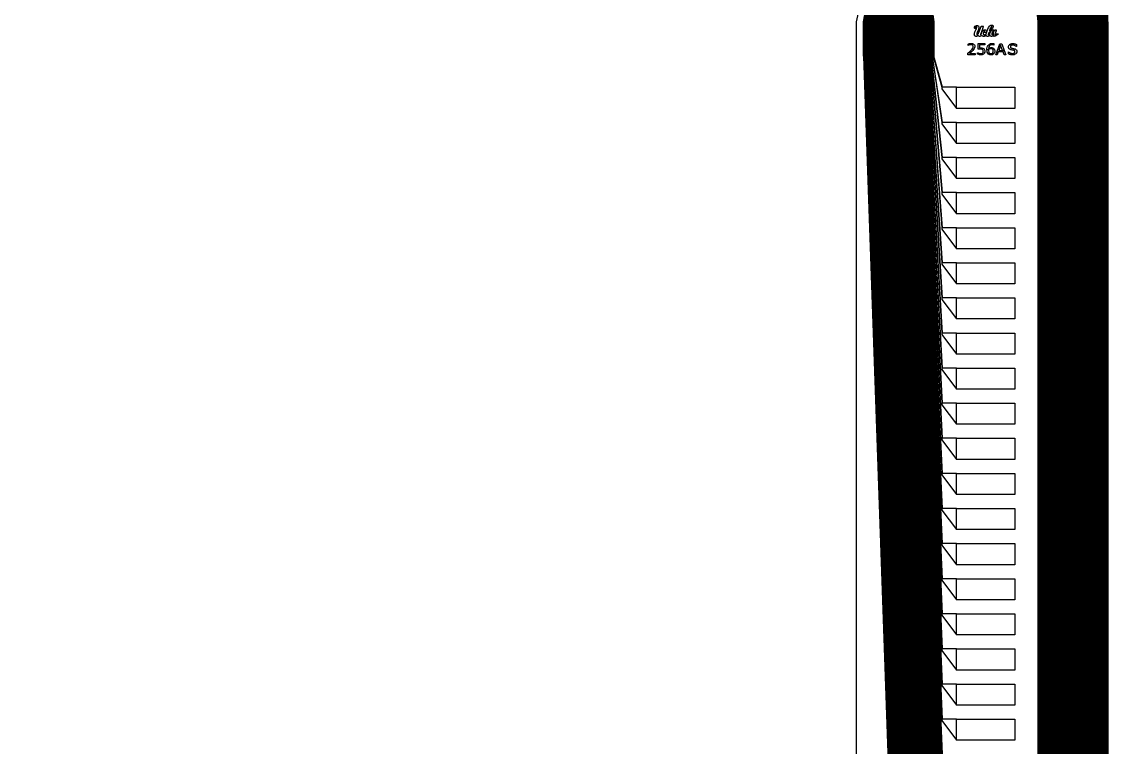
# Model space of a CAD drawing. Header units: inches. Extents: x 106592 to 209533, y 57057 to 74911.
# Drawn here: x 180135 to 183285, y 65922 to 68021 of the extents above; entities that cross this region are included whole.
import ezdxf

# ---------------------------------------------------------------- set-up
doc = ezdxf.new("R2010")
doc.units = ezdxf.units.IN
doc.header["$MEASUREMENT"] = 0
for name, color, linetype in [('metal', 221, 'Continuous'), ('nitride window', 40, 'Continuous'), ('profile', 140, 'Continuous')]:
    doc.layers.add(name, color=color, linetype=linetype)

msp = doc.modelspace()

# ---------------------------------------------------------------- linework, layer by layer
at = {"layer": 'metal'}
for points in [[(182646.6, 68411.4), (182647.2, 68411.4), (182574.8, 68021.4), (182573.2, 68021.4)], [(182647.8, 68411.4), (182648.4, 68411.4), (182578, 68021.4), (182576.4, 68021.4)], [(182649, 68411.4), (182649.6, 68411.4), (182581.2, 68021.4), (182579.6, 68021.4)], [(182584.4, 68021.4), (182582.8, 68021.4), (182650.2, 68411.4), (182650.8, 68411.4)], [(182651.4, 68411.4), (182652, 68411.4), (182587.6, 68021.4), (182586, 68021.4)], [(182590.8, 68021.4), (182589.2, 68021.4), (182652.6, 68411.4), (182653.2, 68411.4)], [(182653.8, 68411.4), (182654.4, 68411.4), (182594, 68021.4), (182592.4, 68021.4)], [(182655, 68411.4), (182655.6, 68411.4), (182597.2, 68021.4), (182595.6, 68021.4)], [(182598.8, 68021.4), (182600.4, 68021.4), (182656.8, 68411.4), (182656.2, 68411.4)], [(182657.4, 68411.4), (182658, 68411.4), (182603.6, 68021.4), (182602, 68021.4)], [(182605.2, 68021.4), (182606.8, 68021.4), (182659.2, 68411.4), (182658.6, 68411.4)], [(182659.8, 68411.4), (182660.4, 68411.4), (182610, 68021.4), (182608.4, 68021.4)], [(182611.6, 68021.4), (182613.2, 68021.4), (182661.6, 68411.4), (182661, 68411.4)], [(182662.2, 68411.4), (182662.8, 68411.4), (182616.4, 68021.4), (182614.8, 68021.4)], [(182663.4, 68411.4), (182664, 68411.4), (182619.6, 68021.4), (182618, 68021.4)], [(182664.6, 68411.4), (182665.2, 68411.4), (182622.8, 68021.4), (182621.2, 68021.4)], [(182665.8, 68411.4), (182666.4, 68411.4), (182626, 68021.4), (182624.4, 68021.4)], [(182667, 68411.4), (182667.6, 68411.4), (182629.2, 68021.4), (182627.6, 68021.4)], [(182632.4, 68021.4), (182630.8, 68021.4), (182668.2, 68411.4), (182668.8, 68411.4)], [(182669.4, 68411.4), (182670, 68411.4), (182635.6, 68021.4), (182634, 68021.4)], [(182638.8, 68021.4), (182637.2, 68021.4), (182670.6, 68411.4), (182671.2, 68411.4)], [(182671.8, 68411.4), (182672.4, 68411.4), (182642, 68021.4), (182640.4, 68021.4)], [(182673, 68411.4), (182673.6, 68411.4), (182645.2, 68021.4), (182643.6, 68021.4)], [(182646.8, 68021.4), (182648.4, 68021.4), (182674.8, 68411.4), (182674.2, 68411.4)], [(182675.4, 68411.4), (182676, 68411.4), (182651.6, 68021.4), (182650, 68021.4)], [(182653.2, 68021.4), (182654.8, 68021.4), (182677.2, 68411.4), (182676.6, 68411.4)], [(182677.8, 68411.4), (182678.4, 68411.4), (182658, 68021.4), (182656.4, 68021.4)], [(182659.6, 68021.4), (182661.2, 68021.4), (182679.6, 68411.4), (182679, 68411.4)], [(182680.2, 68411.4), (182680.8, 68411.4), (182664.4, 68021.4), (182662.8, 68021.4)], [(182681.4, 68411.4), (182682, 68411.4), (182667.6, 68021.4), (182666, 68021.4)], [(182682.6, 68411.4), (182683.2, 68411.4), (182670.8, 68021.4), (182669.2, 68021.4)], [(182683.8, 68411.4), (182684.4, 68411.4), (182674, 68021.4), (182672.4, 68021.4)], [(182685, 68411.4), (182685.6, 68411.4), (182677.2, 68021.4), (182675.6, 68021.4)], [(182680.4, 68021.4), (182678.8, 68021.4), (182686.2, 68411.4), (182686.8, 68411.4)], [(182687.4, 68411.4), (182688, 68411.4), (182683.6, 68021.4), (182682, 68021.4)], [(182686.8, 68021.4), (182685.2, 68021.4), (182688.6, 68411.4), (182689.2, 68411.4)], [(182689.8, 68411.4), (182690.4, 68411.4), (182690, 68021.4), (182688.4, 68021.4)], [(182691, 68411.4), (182691.6, 68411.4), (182693.2, 68021.4), (182691.6, 68021.4)], [(182694.8, 68021.4), (182696.4, 68021.4), (182692.8, 68411.4), (182692.2, 68411.4)], [(182693.4, 68411.4), (182694, 68411.4), (182699.6, 68021.4), (182698, 68021.4)], [(182701.2, 68021.4), (182702.8, 68021.4), (182695.2, 68411.4), (182694.6, 68411.4)], [(182695.8, 68411.4), (182696.4, 68411.4), (182706, 68021.4), (182704.4, 68021.4)], [(182707.6, 68021.4), (182709.2, 68021.4), (182697.6, 68411.4), (182697, 68411.4)], [(182698.2, 68411.4), (182698.8, 68411.4), (182712.4, 68021.4), (182710.8, 68021.4)], [(182699.4, 68411.4), (182700, 68411.4), (182715.6, 68021.4), (182714, 68021.4)], [(182700.6, 68411.4), (182701.2, 68411.4), (182718.8, 68021.4), (182717.2, 68021.4)], [(182701.8, 68411.4), (182702.4, 68411.4), (182722, 68021.4), (182720.4, 68021.4)], [(182703, 68411.4), (182703.6, 68411.4), (182725.2, 68021.4), (182723.6, 68021.4)], [(182728.4, 68021.4), (182726.8, 68021.4), (182704.2, 68411.4), (182704.8, 68411.4)], [(182705.4, 68411.4), (182706, 68411.4), (182731.6, 68021.4), (182730, 68021.4)], [(182734.8, 68021.4), (182733.2, 68021.4), (182706.6, 68411.4), (182707.2, 68411.4)], [(182707.8, 68411.4), (182708.4, 68411.4), (182738, 68021.4), (182736.4, 68021.4)], [(182709, 68411.4), (182709.6, 68411.4), (182741.2, 68021.4), (182739.6, 68021.4)], [(182742.8, 68021.4), (182744.4, 68021.4), (182710.8, 68411.4), (182710.2, 68411.4)], [(182711.4, 68411.4), (182712, 68411.4), (182747.6, 68021.4), (182746, 68021.4)], [(182749.2, 68021.4), (182750.8, 68021.4), (182713.2, 68411.4), (182712.6, 68411.4)], [(182713.8, 68411.4), (182714.4, 68411.4), (182754, 68021.4), (182752.4, 68021.4)], [(182755.6, 68021.4), (182757.2, 68021.4), (182715.6, 68411.4), (182715, 68411.4)], [(182716.2, 68411.4), (182716.8, 68411.4), (182760.4, 68021.4), (182758.8, 68021.4)], [(182717.4, 68411.4), (182718, 68411.4), (182763.6, 68021.4), (182762, 68021.4)], [(182766.8, 68021.4), (182765.2, 68021.4), (182718.6, 68411.4), (182719.2, 68411.4)], [(182719.8, 68411.4), (182720.4, 68411.4), (182770, 68021.4), (182768.4, 68021.4)], [(182773.2, 68021.4), (182771.6, 68021.4), (182721, 68411.4), (182721.6, 68411.4)], [(182722.2, 68411.4), (182722.8, 68411.4), (182776.4, 68021.4), (182774.8, 68021.4)], [(183077.5, 68021.4), (183079.1, 68021.4), (183079.1, 68023), (183047.2, 68335.8), (183047.2, 68411.4), (183046.6, 68411.4), (183046.6, 68335.2), (183077.5, 68021.4)], [(183082.3, 68021.4), (183080.7, 68021.4), (183080.7, 68024.6), (183047.8, 68336.4), (183047.8, 68411.4), (183048.4, 68411.4), (183048.4, 68337), (183082.3, 68026.2), (183082.3, 68021.4)], [(183049, 68411.4), (183049.6, 68411.4), (183049.6, 68338.2), (183085.5, 68029.4), (183085.5, 68021.4), (183083.9, 68021.4), (183083.9, 68027.8), (183049, 68337.6), (183049, 68411.4)], [(183088.7, 68021.4), (183087.1, 68021.4), (183087.1, 68031), (183050.2, 68338.8), (183050.2, 68411.4), (183050.8, 68411.4), (183050.8, 68339.4), (183088.7, 68032.6), (183088.7, 68021.4)], [(183090.3, 68021.4), (183091.9, 68021.4), (183091.9, 68035.8), (183052, 68340.6), (183052, 68411.4), (183051.4, 68411.4), (183051.4, 68340), (183090.3, 68034.2)], [(183093.5, 68021.4), (183095.1, 68021.4), (183095.1, 68039), (183053.2, 68341.8), (183053.2, 68411.4), (183052.6, 68411.4), (183052.6, 68341.2), (183093.5, 68037.4)], [(183096.7, 68021.4), (183098.3, 68021.4), (183098.3, 68042.2), (183054.4, 68343), (183054.4, 68411.4), (183053.8, 68411.4), (183053.8, 68342.4), (183096.7, 68040.6)], [(183055, 68411.4), (183055.6, 68411.4), (183055.6, 68344.2), (183101.5, 68045.4), (183101.5, 68021.4), (183099.9, 68021.4), (183099.9, 68043.8), (183055, 68343.6), (183055, 68411.4)], [(183056.2, 68411.4), (183056.8, 68411.4), (183056.8, 68345.4), (183104.7, 68048.6), (183104.7, 68021.4), (183103.1, 68021.4), (183103.1, 68047), (183056.2, 68344.8), (183056.2, 68411.4)], [(183057.4, 68411.4), (183058, 68411.4), (183058, 68346.6), (183107.9, 68051.8), (183107.9, 68021.4), (183106.3, 68021.4), (183106.3, 68050.2), (183057.4, 68346), (183057.4, 68411.4)], [(183058.6, 68411.4), (183059.2, 68411.4), (183059.2, 68347.8), (183111.1, 68055), (183111.1, 68021.4), (183109.5, 68021.4), (183109.5, 68053.4), (183058.6, 68347.2), (183058.6, 68411.4)], [(183059.8, 68411.4), (183060.4, 68411.4), (183060.4, 68349), (183114.3, 68058.2), (183114.3, 68021.4), (183112.7, 68021.4), (183112.7, 68056.6), (183059.8, 68348.4), (183059.8, 68411.4)], [(183117.5, 68021.4), (183115.9, 68021.4), (183115.9, 68059.8), (183061, 68349.6), (183061, 68411.4), (183061.6, 68411.4), (183061.6, 68350.2), (183117.5, 68061.4), (183117.5, 68021.4)], [(183119.1, 68021.4), (183120.7, 68021.4), (183120.7, 68064.6), (183062.8, 68351.4), (183062.8, 68411.4), (183062.2, 68411.4), (183062.2, 68350.8), (183119.1, 68063)], [(183122.3, 68021.4), (183123.9, 68021.4), (183123.9, 68067.8), (183064, 68352.6), (183064, 68411.4), (183063.4, 68411.4), (183063.4, 68352), (183122.3, 68066.2)], [(183064.6, 68411.4), (183065.2, 68411.4), (183065.2, 68353.8), (183127.1, 68071), (183127.1, 68021.4), (183125.5, 68021.4), (183125.5, 68069.4), (183064.6, 68353.2), (183064.6, 68411.4)], [(183065.8, 68411.4), (183066.4, 68411.4), (183066.4, 68355), (183130.3, 68074.2), (183130.3, 68021.4), (183128.7, 68021.4), (183128.7, 68072.6), (183065.8, 68354.4), (183065.8, 68411.4)], [(183067, 68411.4), (183067.6, 68411.4), (183067.6, 68356.2), (183133.5, 68077.4), (183133.5, 68021.4), (183131.9, 68021.4), (183131.9, 68075.8), (183067, 68355.6), (183067, 68411.4)], [(183068.2, 68411.4), (183068.8, 68411.4), (183068.8, 68357.4), (183136.7, 68080.6), (183136.7, 68021.4), (183135.1, 68021.4), (183135.1, 68079), (183068.2, 68356.8), (183068.2, 68411.4)], [(183069.4, 68411.4), (183070, 68411.4), (183070, 68358.6), (183139.9, 68083.8), (183139.9, 68021.4), (183138.3, 68021.4), (183138.3, 68082.2), (183069.4, 68358), (183069.4, 68411.4)], [(183143.1, 68021.4), (183141.5, 68021.4), (183141.5, 68085.4), (183070.6, 68359.2), (183070.6, 68411.4), (183071.2, 68411.4), (183071.2, 68359.8), (183143.1, 68087), (183143.1, 68021.4)], [(183144.7, 68021.4), (183146.3, 68021.4), (183146.3, 68090.2), (183072.4, 68361), (183072.4, 68411.4), (183071.8, 68411.4), (183071.8, 68360.4), (183144.7, 68088.6)], [(183147.9, 68021.4), (183149.5, 68021.4), (183149.5, 68093.4), (183073.6, 68362.2), (183073.6, 68411.4), (183073, 68411.4), (183073, 68361.6), (183147.9, 68091.8)], [(183151.1, 68021.4), (183152.7, 68021.4), (183152.7, 68096.6), (183074.8, 68363.4), (183074.8, 68411.4), (183074.2, 68411.4), (183074.2, 68362.8), (183151.1, 68095)], [(183075.4, 68411.4), (183076, 68411.4), (183076, 68364.6), (183155.9, 68099.8), (183155.9, 68021.4), (183154.3, 68021.4), (183154.3, 68098.2), (183075.4, 68364), (183075.4, 68411.4)], [(183076.6, 68411.4), (183077.2, 68411.4), (183077.2, 68365.8), (183159.1, 68103), (183159.1, 68021.4), (183157.5, 68021.4), (183157.5, 68101.4), (183076.6, 68365.2), (183076.6, 68411.4)], [(183077.8, 68411.4), (183078.4, 68411.4), (183078.4, 68367), (183162.3, 68106.2), (183162.3, 68021.4), (183160.7, 68021.4), (183160.7, 68104.6), (183077.8, 68366.4), (183077.8, 68411.4)], [(183079, 68411.4), (183079.6, 68411.4), (183079.6, 68368.2), (183165.5, 68109.4), (183165.5, 68021.4), (183163.9, 68021.4), (183163.9, 68107.8), (183079, 68367.6), (183079, 68411.4)], [(183080.2, 68411.4), (183080.8, 68411.4), (183080.8, 68369.4), (183168.7, 68112.6), (183168.7, 68021.4), (183167.1, 68021.4), (183167.1, 68111), (183080.2, 68368.8), (183080.2, 68411.4)], [(183170.3, 68021.4), (183171.9, 68021.4), (183171.9, 68115.8), (183082, 68370.6), (183082, 68411.4), (183081.4, 68411.4), (183081.4, 68370), (183170.3, 68114.2)], [(183173.5, 68021.4), (183175.1, 68021.4), (183175.1, 68119), (183083.2, 68371.8), (183083.2, 68411.4), (183082.6, 68411.4), (183082.6, 68371.2), (183173.5, 68117.4)], [(183083.8, 68411.4), (183084.4, 68411.4), (183084.4, 68373), (183178.3, 68122.2), (183178.3, 68021.4), (183176.7, 68021.4), (183176.7, 68120.6), (183083.8, 68372.4), (183083.8, 68411.4)], [(183085, 68411.4), (183085.6, 68411.4), (183085.6, 68374.2), (183181.5, 68125.4), (183181.5, 68021.4), (183179.9, 68021.4), (183179.9, 68123.8), (183085, 68373.6), (183085, 68411.4)], [(183086.2, 68411.4), (183086.8, 68411.4), (183086.8, 68375.4), (183184.7, 68128.6), (183184.7, 68021.4), (183183.1, 68021.4), (183183.1, 68127), (183086.2, 68374.8), (183086.2, 68411.4)], [(183087.4, 68411.4), (183088, 68411.4), (183088, 68376.6), (183187.9, 68131.8), (183187.9, 68021.4), (183186.3, 68021.4), (183186.3, 68130.2), (183087.4, 68376), (183087.4, 68411.4)], [(183088.6, 68411.4), (183089.2, 68411.4), (183089.2, 68377.8), (183191.1, 68135), (183191.1, 68021.4), (183189.5, 68021.4), (183189.5, 68133.4), (183088.6, 68377.2), (183088.6, 68411.4)], [(183192.7, 68021.4), (183194.3, 68021.4), (183194.3, 68071.4), (183194.3, 68138.2), (183090.4, 68379), (183090.4, 68411.4), (183089.8, 68411.4), (183089.8, 68378.4), (183192.7, 68136.6), (183192.7, 68021.4)], [(183195.9, 68021.4), (183197.5, 68021.4), (183197.5, 68141.4), (183091.6, 68380.2), (183091.6, 68411.4), (183091, 68411.4), (183091, 68379.6), (183195.9, 68139.8)], [(183199.1, 68021.4), (183200.7, 68021.4), (183200.7, 68144.6), (183092.8, 68381.4), (183092.8, 68411.4), (183092.2, 68411.4), (183092.2, 68380.8), (183199.1, 68143)], [(183202.3, 68021.4), (183203.9, 68021.4), (183203.9, 68147.8), (183094, 68382.6), (183094, 68411.4), (183093.4, 68411.4), (183093.4, 68382), (183202.3, 68146.2)], [(183094.6, 68411.4), (183095.2, 68411.4), (183095.2, 68383.8), (183207.1, 68151), (183207.1, 68021.4), (183205.5, 68021.4), (183205.5, 68149.4), (183094.6, 68383.2), (183094.6, 68411.4)], [(183095.8, 68411.4), (183096.4, 68411.4), (183096.4, 68385), (183210.3, 68154.2), (183210.3, 68021.4), (183208.7, 68021.4), (183208.7, 68152.6), (183095.8, 68384.4), (183095.8, 68411.4)], [(183097, 68411.4), (183097.6, 68411.4), (183097.6, 68386.2), (183213.5, 68157.4), (183213.5, 68021.4), (183211.9, 68021.4), (183211.9, 68155.8), (183097, 68385.6), (183097, 68411.4)], [(183098.2, 68411.4), (183098.8, 68411.4), (183098.8, 68387.4), (183216.7, 68160.6), (183216.7, 68021.4), (183215.1, 68021.4), (183215.1, 68159), (183098.2, 68386.8), (183098.2, 68411.4)], [(183099.4, 68411.4), (183100, 68411.4), (183100, 68388.6), (183219.9, 68163.8), (183219.9, 68021.4), (183218.3, 68021.4), (183218.3, 68162.2), (183099.4, 68388), (183099.4, 68411.4)], [(183221.5, 68021.4), (183223.1, 68021.4), (183223.1, 68071.4), (183223.1, 68167), (183101.2, 68389.8), (183101.2, 68411.4), (183100.6, 68411.4), (183100.6, 68389.2), (183221.5, 68165.4), (183221.5, 68021.4)], [(183224.7, 68021.4), (183226.3, 68021.4), (183226.3, 68170.2), (183102.4, 68391), (183102.4, 68411.4), (183101.8, 68411.4), (183101.8, 68390.4), (183224.7, 68168.6)], [(183227.9, 68021.4), (183229.5, 68021.4), (183229.5, 68173.4), (183103.6, 68392.2), (183103.6, 68411.4), (183103, 68411.4), (183103, 68391.6), (183227.9, 68171.8)], [(183104.2, 68411.4), (183104.8, 68411.4), (183104.8, 68393.4), (183232.7, 68176.6), (183232.7, 68021.4), (183231.1, 68021.4), (183231.1, 68175), (183104.2, 68392.8), (183104.2, 68411.4)], [(183105.4, 68411.4), (183106, 68411.4), (183106, 68394.6), (183235.9, 68179.8), (183235.9, 68021.4), (183234.3, 68021.4), (183234.3, 68178.2), (183105.4, 68394), (183105.4, 68411.4)], [(183106.6, 68411.4), (183107.2, 68411.4), (183107.2, 68395.8), (183239.1, 68183), (183239.1, 68021.4), (183237.5, 68021.4), (183237.5, 68181.4), (183106.6, 68395.2), (183106.6, 68411.4)], [(183107.8, 68411.4), (183108.4, 68411.4), (183108.4, 68397), (183242.3, 68186.2), (183242.3, 68021.4), (183240.7, 68021.4), (183240.7, 68184.6), (183107.8, 68396.4), (183107.8, 68411.4)], [(183109, 68411.4), (183109.6, 68411.4), (183109.6, 68398.2), (183245.5, 68189.4), (183245.5, 68021.4), (183243.9, 68021.4), (183243.9, 68187.8), (183109, 68397.6), (183109, 68411.4)], [(183247.1, 68021.4), (183248.7, 68021.4), (183248.7, 68071.4), (183248.7, 68192.6), (183110.8, 68399.4), (183110.8, 68411.4), (183110.2, 68411.4), (183110.2, 68398.8), (183247.1, 68191), (183247.1, 68021.4)], [(183250.3, 68021.4), (183251.9, 68021.4), (183251.9, 68195.8), (183112, 68400.6), (183112, 68411.4), (183111.4, 68411.4), (183111.4, 68400), (183250.3, 68194.2)], [(183253.5, 68021.4), (183255.1, 68021.4), (183255.1, 68199), (183113.2, 68401.8), (183113.2, 68411.4), (183112.6, 68411.4), (183112.6, 68401.2), (183253.5, 68197.4)], [(183256.7, 68021.4), (183258.3, 68021.4), (183258.3, 68202.2), (183114.4, 68403), (183114.4, 68411.4), (183113.8, 68411.4), (183113.8, 68402.4), (183256.7, 68200.6)], [(183115, 68411.4), (183115.6, 68411.4), (183115.6, 68404.2), (183261.5, 68205.4), (183261.5, 68021.4), (183259.9, 68021.4), (183259.9, 68203.8), (183115, 68403.6), (183115, 68411.4)], [(183116.2, 68411.4), (183116.8, 68411.4), (183116.8, 68405.4), (183264.7, 68208.6), (183264.7, 68021.4), (183263.1, 68021.4), (183263.1, 68207), (183116.2, 68404.8), (183116.2, 68411.4)], [(183117.4, 68411.4), (183118, 68411.4), (183118, 68406.6), (183267.9, 68211.8), (183267.9, 68021.4), (183266.3, 68021.4), (183266.3, 68210.2), (183117.4, 68406), (183117.4, 68411.4)], [(183118.6, 68411.4), (183119.2, 68411.4), (183119.2, 68407.8), (183271.1, 68215), (183271.1, 68021.4), (183269.5, 68021.4), (183269.5, 68213.4), (183118.6, 68407.2), (183118.6, 68411.4)], [(183119.8, 68411.4), (183120.4, 68411.4), (183120.4, 68409), (183274.3, 68218.2), (183274.3, 68021.4), (183272.7, 68021.4), (183272.7, 68216.6), (183119.8, 68408.4), (183119.8, 68411.4)], [(183275.9, 68021.4), (183277.5, 68021.4), (183277.5, 68071.4), (183277.5, 68221.4), (183121.6, 68410.2), (183121.6, 68411.4), (183121, 68411.4), (183121, 68409.6), (183275.9, 68219.8), (183275.9, 68021.4)], [(183279.1, 68021.4), (183280.7, 68021.4), (183280.7, 68224.6), (183122.8, 68411.4), (183122.2, 68411.4), (183122.2, 68410.8), (183279.1, 68223), (183279.1, 68021.4)], [(182574.8, 67921.4), (182573.2, 67921.4), (182573.2, 68021.4), (182574.8, 68021.4)], [(182578, 67921.4), (182576.4, 67921.4), (182576.4, 68021.4), (182578, 68021.4)], [(182581.2, 67921.4), (182579.6, 67921.4), (182579.6, 68021.4), (182581.2, 68021.4)], [(182584.4, 67921.4), (182582.8, 67921.4), (182582.8, 68021.4), (182584.4, 68021.4)], [(182587.6, 67921.4), (182586, 67921.4), (182586, 68021.4), (182587.6, 68021.4)], [(182590.8, 67921.4), (182589.2, 67921.4), (182589.2, 68021.4), (182590.8, 68021.4)], [(182594, 67921.4), (182592.4, 67921.4), (182592.4, 68021.4), (182594, 68021.4)], [(182597.2, 67921.4), (182595.6, 67921.4), (182595.6, 68021.4), (182597.2, 68021.4)], [(182600.4, 67921.4), (182598.8, 67921.4), (182598.8, 68021.4), (182600.4, 68021.4)], [(182603.6, 67921.4), (182602, 67921.4), (182602, 68021.4), (182603.6, 68021.4)], [(182606.8, 67921.4), (182605.2, 67921.4), (182605.2, 68021.4), (182606.8, 68021.4)], [(182610, 67921.4), (182608.4, 67921.4), (182608.4, 68021.4), (182610, 68021.4)], [(182613.2, 67921.4), (182611.6, 67921.4), (182611.6, 68021.4), (182613.2, 68021.4)], [(182616.4, 67921.4), (182614.8, 67921.4), (182614.8, 68021.4), (182616.4, 68021.4)], [(182619.6, 67921.4), (182618, 67921.4), (182618, 68021.4), (182619.6, 68021.4)], [(182622.8, 67921.4), (182621.2, 67921.4), (182621.2, 68021.4), (182622.8, 68021.4)], [(182626, 67921.4), (182624.4, 67921.4), (182624.4, 68021.4), (182626, 68021.4)], [(182629.2, 67921.4), (182627.6, 67921.4), (182627.6, 68021.4), (182629.2, 68021.4)], [(182632.4, 67921.4), (182630.8, 67921.4), (182630.8, 68021.4), (182632.4, 68021.4)], [(182635.6, 67921.4), (182634, 67921.4), (182634, 68021.4), (182635.6, 68021.4)], [(182638.8, 67921.4), (182637.2, 67921.4), (182637.2, 68021.4), (182638.8, 68021.4)], [(182642, 67921.4), (182640.4, 67921.4), (182640.4, 68021.4), (182642, 68021.4)], [(182645.2, 67921.4), (182643.6, 67921.4), (182643.6, 68021.4), (182645.2, 68021.4)], [(182648.4, 67921.4), (182646.8, 67921.4), (182646.8, 68021.4), (182648.4, 68021.4)], [(182651.6, 67921.4), (182650, 67921.4), (182650, 68021.4), (182651.6, 68021.4)], [(182654.8, 67921.4), (182653.2, 67921.4), (182653.2, 68021.4), (182654.8, 68021.4)], [(182658, 67921.4), (182656.4, 67921.4), (182656.4, 68021.4), (182658, 68021.4)], [(182661.2, 67921.4), (182659.6, 67921.4), (182659.6, 68021.4), (182661.2, 68021.4)], [(182664.4, 67921.4), (182662.8, 67921.4), (182662.8, 68021.4), (182664.4, 68021.4)], [(182667.6, 67921.4), (182666, 67921.4), (182666, 68021.4), (182667.6, 68021.4)], [(182670.8, 67921.4), (182669.2, 67921.4), (182669.2, 68021.4), (182670.8, 68021.4)], [(182674, 67921.4), (182672.4, 67921.4), (182672.4, 68021.4), (182674, 68021.4)], [(182677.2, 67921.4), (182675.6, 67921.4), (182675.6, 68021.4), (182677.2, 68021.4)], [(182680.4, 67921.4), (182678.8, 67921.4), (182678.8, 68021.4), (182680.4, 68021.4)], [(182683.6, 67921.4), (182682, 67921.4), (182682, 68021.4), (182683.6, 68021.4)], [(182686.8, 67921.4), (182685.2, 67921.4), (182685.2, 68021.4), (182686.8, 68021.4)], [(182690, 67921.4), (182688.4, 67921.4), (182688.4, 68021.4), (182690, 68021.4)], [(182693.2, 67921.4), (182691.6, 67921.4), (182691.6, 68021.4), (182693.2, 68021.4)], [(182696.4, 67921.4), (182694.8, 67921.4), (182694.8, 68021.4), (182696.4, 68021.4)], [(182699.6, 67921.4), (182698, 67921.4), (182698, 68021.4), (182699.6, 68021.4)], [(182702.8, 67921.4), (182701.2, 67921.4), (182701.2, 68021.4), (182702.8, 68021.4)], [(182706, 67921.4), (182704.4, 67921.4), (182704.4, 68021.4), (182706, 68021.4)], [(182709.2, 67921.4), (182707.6, 67921.4), (182707.6, 68021.4), (182709.2, 68021.4)], [(182712.4, 67921.4), (182710.8, 67921.4), (182710.8, 68021.4), (182712.4, 68021.4)], [(182715.6, 67921.4), (182714, 67921.4), (182714, 68021.4), (182715.6, 68021.4)], [(182718.8, 67921.4), (182717.2, 67921.4), (182717.2, 68021.4), (182718.8, 68021.4)], [(182722, 67921.4), (182720.4, 67921.4), (182720.4, 68021.4), (182722, 68021.4)], [(182725.2, 67921.4), (182723.6, 67921.4), (182723.6, 68021.4), (182725.2, 68021.4)], [(182728.4, 67921.4), (182726.8, 67921.4), (182726.8, 68021.4), (182728.4, 68021.4)], [(182731.6, 67921.4), (182730, 67921.4), (182730, 68021.4), (182731.6, 68021.4)], [(182734.8, 67921.4), (182733.2, 67921.4), (182733.2, 68021.4), (182734.8, 68021.4)], [(182738, 67921.4), (182736.4, 67921.4), (182736.4, 68021.4), (182738, 68021.4)], [(182741.2, 67921.4), (182739.6, 67921.4), (182739.6, 68021.4), (182741.2, 68021.4)], [(182744.4, 67921.4), (182742.8, 67921.4), (182742.8, 68021.4), (182744.4, 68021.4)], [(182747.6, 67921.4), (182746, 67921.4), (182746, 68021.4), (182747.6, 68021.4)], [(182750.8, 67921.4), (182749.2, 67921.4), (182749.2, 68021.4), (182750.8, 68021.4)], [(182754, 67921.4), (182752.4, 67921.4), (182752.4, 68021.4), (182754, 68021.4)], [(182757.2, 67921.4), (182755.6, 67921.4), (182755.6, 68021.4), (182757.2, 68021.4)], [(182760.4, 67921.4), (182758.8, 67921.4), (182758.8, 68021.4), (182760.4, 68021.4)], [(182763.6, 67921.4), (182762, 67921.4), (182762, 68021.4), (182763.6, 68021.4)], [(182766.8, 67921.4), (182765.2, 67921.4), (182765.2, 68021.4), (182766.8, 68021.4)], [(182770, 67921.4), (182768.4, 67921.4), (182768.4, 68021.4), (182770, 68021.4)], [(182773.2, 67921.4), (182771.6, 67921.4), (182771.6, 68021.4), (182773.2, 68021.4)], [(182776.4, 67921.4), (182774.8, 67921.4), (182774.8, 68021.4), (182776.4, 68021.4)], [(182895.7, 68002.3), (182894.9, 68002.7), (182894.4, 68003.8), (182894.5, 68005.8), (182896.5, 68008.8), (182898, 68009.7), (182899.8, 68010.4), (182901.3, 68010.6), (182902.3, 68010.5), (182903.4, 68010.4), (182904.6, 68009.8), (182905.6, 68009.2), (182906.2, 68008.4), (182906.9, 68007), (182907.4, 68005.7), (182907.4, 68004.5), (182907.3, 68002.9), (182906.5, 68001.1), (182905.6, 67998.9), (182902, 67989.9), (182901.1, 67987.1), (182901, 67985.8), (182901.2, 67984.6), (182902, 67984), (182903, 67983.9), (182903.7, 67984.3), (182904.5, 67985.2), (182905.1, 67986), (182905.6, 67987.1), (182906.3, 67988.6), (182906.8, 67990), (182913.3, 68007.6), (182913.8, 68008.2), (182914.5, 68008.7), (182915.3, 68008.9), (182917.1, 68009), (182918.2, 68008.9), (182918.9, 68008.8), (182920, 68008.4), (182920.2, 68007.8), (182919.8, 68006.9), (182918.8, 68004.1), (182917.6, 68000.5), (182917.2, 67999.2), (182916.6, 67997.6), (182915.5, 67994.7), (182913.3, 67989.2), (182912.5, 67987.4), (182911.9, 67985.8), (182911.7, 67984.9), (182912, 67984), (182912.7, 67984.1), (182914, 67985.2), (182914.3, 67986), (182914.7, 67987.8), (182915.1, 67989.2), (182915.3, 67990.1), (182915.9, 67991.5), (182916.8, 67993), (182917.9, 67994.5), (182918.9, 67995.5), (182920.7, 67996.8), (182921.9, 67997.4), (182923.4, 67997.8), (182924.5, 67997.8), (182925.5, 67997.8), (182926.3, 67997.7), (182927.3, 67997.3), (182928.1, 67996.6), (182928.8, 67995.6), (182929.1, 67994.4), (182929.2, 67993.6), (182929.1, 67992.4), (182928.3, 67991.2), (182927.6, 67990.5), (182926.7, 67990.1), (182925.6, 67990), (182924.6, 67990.1), (182924, 67990.2), (182923.6, 67990.6), (182923.2, 67991.3), (182923, 67992.1), (182923.3, 67993), (182923.7, 67993.4), (182924.1, 67993.8), (182924.2, 67994.2), (182923.8, 67994.3), (182923.2, 67994), (182922.6, 67993.5), (182922, 67992.7), (182921.5, 67992), (182920.9, 67990.9), (182920.4, 67990), (182920.1, 67989.1), (182919.9, 67988.1), (182919.9, 67987.3), (182920, 67986.6), (182920, 67985.9), (182920.2, 67985.5), (182920.4, 67985.1), (182920.8, 67984.6), (182921.3, 67984.3), (182921.9, 67984.1), (182922.7, 67984), (182923.4, 67984), (182925.1, 67984.4), (182926, 67984.7), (182927.3, 67985.4), (182928.1, 67985.8), (182928.4, 67986.3), (182929.3, 67989.5), (182931.2, 67995), (182933.3, 68000.7), (182935.1, 68004.1), (182936.1, 68005.7), (182937.9, 68008.5), (182938.9, 68009.5), (182940.1, 68010.5), (182941.5, 68011.1), (182942.7, 68011.4), (182943.6, 68011.5), (182944.6, 68011.5), (182945.6, 68011.4), (182946.6, 68011.1), (182947.3, 68010.7), (182948, 68010.2), (182948.4, 68009.3), (182948.6, 68007.7), (182948.4, 68006.4), (182947.9, 68005.1), (182947.2, 68003.6), (182946.4, 68002.1), (182944.9, 67999.5), (182943.6, 67997.6), (182942.3, 67995.9), (182938.2, 67995.8), (182939.9, 67997.7), (182941.8, 68000.8), (182943.6, 68003.9), (182944.8, 68006.2), (182945.1, 68007), (182945.2, 68007.5), (182945.1, 68008.1), (182944.9, 68008.1), (182944.3, 68007.8), (182943.8, 68007.3), (182943.2, 68006.6), (182942.5, 68005.5), (182942, 68004.7), (182941.3, 68003.7), (182940.7, 68002.6), (182940.1, 68001.6), (182939.6, 68000.8), (182939.1, 67999.7), (182938.5, 67998.3), (182938.1, 67997.3), (182937.6, 67996.1), (182937.4, 67995.3), (182937.3, 67994.8), (182938.2, 67995.8), (182942.3, 67995.8), (182941.8, 67995.3), (182941.2, 67994.5), (182940, 67993.2), (182939.2, 67992.4), (182937.9, 67991), (182937, 67990), (182936.1, 67989.1), (182935, 67988.1), (182934.7, 67987.5), (182934.6, 67986.8), (182934.4, 67986.2), (182934.3, 67985.3), (182934.3, 67984.5), (182934.6, 67984), (182935.3, 67983.9), (182936.6, 67984.2), (182937.6, 67984.7), (182938.4, 67985.1), (182938.9, 67985.5), (182939, 67985.8), (182939, 67986.2), (182939.1, 67987), (182939.2, 67987.8), (182939.6, 67989.1), (182940.1, 67990.5), (182940.4, 67991.4), (182941.1, 67992.7), (182941.9, 67993.9), (182942.8, 67994.9), (182943.7, 67995.7), (182944.7, 67996.4), (182946.1, 67997.2), (182947.3, 67997.6), (182948.3, 67997.8), (182949.3, 67997.9), (182949.9, 67997.9), (182950.7, 67997.8), (182951.5, 67997.4), (182952.2, 67996.9), (182952.7, 67996.4), (182952.8, 67996.1), (182953.2, 67996.3), (182953.6, 67996.8), (182954.1, 67997.2), (182954.7, 67997.5), (182955.2, 67997.7), (182955.8, 67997.8), (182956.4, 67997.8), (182956.9, 67997.7), (182957.4, 67997.4), (182957.6, 67996.9), (182957.6, 67996.1), (182957.6, 67995.3), (182957.3, 67994.4), (182956.7, 67992.9), (182954.1, 67986.3), (182953.7, 67985.3), (182953.6, 67984.4), (182953.8, 67983.9), (182954.2, 67983.7), (182954.8, 67983.8), (182955.8, 67984.7), (182957.1, 67985.7), (182958.4, 67986.3), (182959.7, 67986.7), (182960.7, 67986.7), (182961.6, 67986.7), (182962.9, 67986.4), (182963.7, 67986), (182960.8, 67983.1), (182960.5, 67983.3), (182960.2, 67983.3), (182959.9, 67983.3), (182959.7, 67983.2), (182959.2, 67983.1), (182958.9, 67982.9), (182958.3, 67982.4), (182957.1, 67981.5), (182956, 67980.7), (182955, 67980.2), (182953.9, 67979.7), (182952.8, 67979.3), (182951.9, 67979.3), (182950.5, 67979.2), (182949.8, 67979.4), (182949.2, 67979.9), (182948.9, 67980.5), (182948.7, 67981.2), (182948.7, 67982), (182948.9, 67987.9), (182949.6, 67989.8), (182950.3, 67991.3), (182950.7, 67992.4), (182950.9, 67993.4), (182950.8, 67994), (182950.5, 67994.4), (182949.9, 67994.5), (182948.9, 67994.5), (182948.3, 67994.1), (182947.3, 67993.2), (182946, 67991.7), (182945.2, 67990.3), (182944.6, 67988.6), (182944.4, 67987.3), (182944.3, 67986), (182944.4, 67985.3), (182944.7, 67984.5), (182945.2, 67984), (182945.6, 67983.8), (182946.5, 67984.1), (182947.1, 67984.7), (182947.7, 67985.7), (182948.2, 67986.6), (182948.7, 67987.6), (182948.8, 67987.7), (182948.5, 67981.6), (182947.6, 67980.9), (182946.5, 67980.2), (182945.6, 67979.6), (182944.4, 67979.2), (182943.4, 67979.2), (182941.9, 67979.3), (182941.2, 67979.7), (182940.3, 67980.4), (182939.9, 67981.1), (182939.7, 67981.9), (182939.1, 67981.5), (182937.6, 67980.6), (182936.2, 67980), (182934.9, 67979.5), (182933.5, 67979.2), (182932.5, 67979.1), (182931.3, 67979.2), (182930.2, 67979.6), (182929.6, 67980.1), (182929.2, 67980.7), (182928.8, 67981.2), (182928.5, 67981.9), (182927.4, 67981.2), (182926.4, 67980.5), (182925.3, 67980.1), (182924.4, 67979.7), (182923.4, 67979.4), (182922.2, 67979.2), (182921.1, 67979.1), (182920.1, 67979.1), (182918.9, 67979.3), (182918, 67979.6), (182916.9, 67980.2), (182915.9, 67981), (182915.1, 67981.9), (182914.3, 67981.3), (182913.4, 67980.7), (182912.6, 67980.2), (182911.5, 67979.7), (182910.6, 67979.4), (182909.6, 67979.2), (182908.5, 67979.2), (182907.5, 67979.4), (182906.8, 67979.7), (182906, 67980.5), (182905.2, 67981.8), (182904.4, 67981.2), (182903.6, 67980.6), (182902.5, 67980), (182901.6, 67979.6), (182900.6, 67979.2), (182899.2, 67979.1), (182898, 67979.1), (182897, 67979.6), (182896.2, 67980), (182895.5, 67980.7), (182894.9, 67981.5), (182894.4, 67982.2), (182894, 67983.5), (182893.9, 67984.7), (182894, 67986.2), (182894.3, 67987.4), (182894.9, 67989.4), (182895.6, 67991.6), (182896.6, 67994), (182897.3, 67995.7), (182898.4, 67998.2), (182899.8, 68001.3), (182900.5, 68003.3), (182901.2, 68005.1), (182901.2, 68006.1), (182901, 68006.5), (182900.5, 68006.8), (182899.9, 68006.9), (182899.2, 68006.9), (182898.5, 68006.5), (182898.1, 68005.7), (182897.6, 68004.6), (182897.4, 68003.6), (182897, 68002.7), (182896.5, 68002.3), (182896.1, 68002.3)], [(183077.5, 61418.7), (183079.1, 61418.7), (183079.1, 68021.4), (183077.5, 68021.4)], [(183080.7, 61418.7), (183082.3, 61418.7), (183082.3, 68021.4), (183080.7, 68021.4)], [(183083.9, 61418.7), (183085.5, 61418.7), (183085.5, 68021.4), (183083.9, 68021.4)], [(183087.1, 61418.7), (183088.7, 61418.7), (183088.7, 68021.4), (183087.1, 68021.4)], [(183090.3, 61418.7), (183091.9, 61418.7), (183091.9, 68021.4), (183090.3, 68021.4)], [(183093.5, 61418.7), (183095.1, 61418.7), (183095.1, 68021.4), (183093.5, 68021.4)], [(183096.7, 61418.7), (183098.3, 61418.7), (183098.3, 68021.4), (183096.7, 68021.4)], [(183099.9, 61418.7), (183101.5, 61418.7), (183101.5, 68021.4), (183099.9, 68021.4)], [(183103.1, 61418.7), (183104.7, 61418.7), (183104.7, 68021.4), (183103.1, 68021.4)], [(183106.3, 61418.7), (183107.9, 61418.7), (183107.9, 68021.4), (183106.3, 68021.4)], [(183109.5, 61418.7), (183111.1, 61418.7), (183111.1, 68021.4), (183109.5, 68021.4)], [(183112.7, 61418.7), (183114.3, 61418.7), (183114.3, 68021.4), (183112.7, 68021.4)], [(183115.9, 61418.7), (183117.5, 61418.7), (183117.5, 68021.4), (183115.9, 68021.4)], [(183119.1, 61418.7), (183120.7, 61418.7), (183120.7, 68021.4), (183119.1, 68021.4)], [(183122.3, 61418.7), (183123.9, 61418.7), (183123.9, 68021.4), (183122.3, 68021.4)], [(183125.5, 61418.7), (183127.1, 61418.7), (183127.1, 68021.4), (183125.5, 68021.4)], [(183128.7, 61418.7), (183130.3, 61418.7), (183130.3, 68021.4), (183128.7, 68021.4)], [(183131.9, 61418.7), (183133.5, 61418.7), (183133.5, 68021.4), (183131.9, 68021.4)], [(183135.1, 61418.7), (183136.7, 61418.7), (183136.7, 68021.4), (183135.1, 68021.4)], [(183138.3, 61418.7), (183139.9, 61418.7), (183139.9, 68021.4), (183138.3, 68021.4)], [(183141.5, 61418.7), (183143.1, 61418.7), (183143.1, 68021.4), (183141.5, 68021.4)], [(183144.7, 61418.7), (183146.3, 61418.7), (183146.3, 68021.4), (183144.7, 68021.4)], [(183147.9, 61418.7), (183149.5, 61418.7), (183149.5, 68021.4), (183147.9, 68021.4)], [(183151.1, 61418.7), (183152.7, 61418.7), (183152.7, 68021.4), (183151.1, 68021.4)], [(183154.3, 61418.7), (183155.9, 61418.7), (183155.9, 68021.4), (183154.3, 68021.4)], [(183157.5, 61418.7), (183159.1, 61418.7), (183159.1, 68021.4), (183157.5, 68021.4)], [(183160.7, 61418.7), (183162.3, 61418.7), (183162.3, 68021.4), (183160.7, 68021.4)], [(183163.9, 61418.7), (183165.5, 61418.7), (183165.5, 68021.4), (183163.9, 68021.4)], [(183167.1, 61418.7), (183168.7, 61418.7), (183168.7, 68021.4), (183167.1, 68021.4)], [(183170.3, 61418.7), (183171.9, 61418.7), (183171.9, 68021.4), (183170.3, 68021.4)], [(183173.5, 61418.7), (183175.1, 61418.7), (183175.1, 68021.4), (183173.5, 68021.4)], [(183176.7, 61418.7), (183178.3, 61418.7), (183178.3, 68021.4), (183176.7, 68021.4)], [(183179.9, 61418.7), (183181.5, 61418.7), (183181.5, 68021.4), (183179.9, 68021.4)], [(183184.7, 58721.4), (183183.1, 58721.4), (183183.1, 68021.4), (183184.7, 68021.4)], [(183187.9, 58721.4), (183186.3, 58721.4), (183186.3, 68021.4), (183187.9, 68021.4)], [(183191.1, 58721.4), (183189.5, 58721.4), (183189.5, 68021.4), (183191.1, 68021.4)], [(183194.3, 58721.4), (183192.7, 58721.4), (183192.7, 68021.4), (183194.3, 68021.4)], [(183197.5, 58721.4), (183195.9, 58721.4), (183195.9, 68021.4), (183197.5, 68021.4)], [(183200.7, 58721.4), (183199.1, 58721.4), (183199.1, 68021.4), (183200.7, 68021.4)], [(183203.9, 58721.4), (183202.3, 58721.4), (183202.3, 68021.4), (183203.9, 68021.4)], [(183207.1, 58721.4), (183205.5, 58721.4), (183205.5, 68021.4), (183207.1, 68021.4)], [(183210.3, 58721.4), (183208.7, 58721.4), (183208.7, 68021.4), (183210.3, 68021.4)], [(183213.5, 58721.4), (183211.9, 58721.4), (183211.9, 68021.4), (183213.5, 68021.4)], [(183216.7, 58721.4), (183215.1, 58721.4), (183215.1, 68021.4), (183216.7, 68021.4)], [(183219.9, 58721.4), (183218.3, 58721.4), (183218.3, 68021.4), (183219.9, 68021.4)], [(183223.1, 58721.4), (183221.5, 58721.4), (183221.5, 68021.4), (183223.1, 68021.4)], [(183226.3, 58721.4), (183224.7, 58721.4), (183224.7, 68021.4), (183226.3, 68021.4)], [(183229.5, 58721.4), (183227.9, 58721.4), (183227.9, 68021.4), (183229.5, 68021.4)], [(183232.7, 58721.4), (183231.1, 58721.4), (183231.1, 68021.4), (183232.7, 68021.4)], [(183235.9, 58721.4), (183234.3, 58721.4), (183234.3, 68021.4), (183235.9, 68021.4)], [(183239.1, 58721.4), (183237.5, 58721.4), (183237.5, 68021.4), (183239.1, 68021.4)], [(183242.3, 58721.4), (183240.7, 58721.4), (183240.7, 68021.4), (183242.3, 68021.4)], [(183245.5, 58721.4), (183243.9, 58721.4), (183243.9, 68021.4), (183245.5, 68021.4)], [(183248.7, 58721.4), (183247.1, 58721.4), (183247.1, 68021.4), (183248.7, 68021.4)], [(183251.9, 58721.4), (183250.3, 58721.4), (183250.3, 68021.4), (183251.9, 68021.4)], [(183255.1, 58721.4), (183253.5, 58721.4), (183253.5, 68021.4), (183255.1, 68021.4)], [(183258.3, 58721.4), (183256.7, 58721.4), (183256.7, 68021.4), (183258.3, 68021.4)], [(183261.5, 58721.4), (183259.9, 58721.4), (183259.9, 68021.4), (183261.5, 68021.4)], [(183264.7, 58721.4), (183263.1, 58721.4), (183263.1, 68021.4), (183264.7, 68021.4)], [(183267.9, 58721.4), (183266.3, 58721.4), (183266.3, 68021.4), (183267.9, 68021.4)], [(183271.1, 58721.4), (183269.5, 58721.4), (183269.5, 68021.4), (183271.1, 68021.4)], [(183274.3, 58721.4), (183272.7, 58721.4), (183272.7, 68021.4), (183274.3, 68021.4)], [(183277.5, 58721.4), (183275.9, 58721.4), (183275.9, 68021.4), (183277.5, 68021.4)], [(183280.7, 58721.4), (183279.1, 58721.4), (183279.1, 68021.4), (183280.7, 68021.4)], [(182875.7, 67952.2), (182875.8, 67956.7), (182877.5, 67957.4), (182880.2, 67958.2), (182882.1, 67958.6), (182884.4, 67958.7), (182886.5, 67958.6), (182888.9, 67958.3), (182890.6, 67957.6), (182891.9, 67956.8), (182893.2, 67955.7), (182894.3, 67954.3), (182895.1, 67952.5), (182895.2, 67950.8), (182895.3, 67948.9), (182894.9, 67946.4), (182893.8, 67944.1), (182891.8, 67941), (182889.4, 67938.4), (182885.3, 67934.8), (182879.6, 67929.8), (182896.5, 67929.7), (182896.7, 67926), (182875, 67926), (182875, 67930.5), (182880.9, 67935.6), (182887.7, 67942.1), (182889.8, 67945.4), (182891, 67948.2), (182890.9, 67951.2), (182890, 67952.8), (182888.4, 67954.3), (182886.1, 67954.8), (182883.7, 67954.8), (182881.4, 67954.4), (182878.2, 67953.3), (182876.2, 67952.3), (182876, 67952.2)], [(182924.2, 67958), (182924.2, 67954.3), (182909.1, 67954.3), (182909, 67945.7), (182910.6, 67945.8), (182913.1, 67945.8), (182915.9, 67945.8), (182918.7, 67945.1), (182921.2, 67943.7), (182922.9, 67942), (182923.9, 67940), (182924.3, 67938.3), (182924.3, 67936.5), (182924.4, 67935.1), (182924, 67933.1), (182922.8, 67930.4), (182922, 67929.1), (182920.7, 67927.9), (182918.7, 67926.6), (182916.6, 67925.9), (182914.4, 67925.5), (182911.1, 67925.4), (182909.1, 67925.6), (182906.6, 67926.2), (182903.5, 67927.3), (182903.6, 67931.8), (182903.8, 67931.8), (182905.2, 67931), (182906.8, 67930.3), (182908.8, 67929.6), (182911.1, 67929.2), (182913.4, 67929.1), (182915.1, 67929.3), (182916.6, 67929.9), (182918.2, 67931), (182919.3, 67932.6), (182919.9, 67934.5), (182920, 67936.2), (182919.9, 67937.6), (182919.6, 67938.9), (182918.8, 67940), (182918.1, 67940.7), (182916.7, 67941.5), (182915.1, 67942.1), (182913, 67942.3), (182911.2, 67942.3), (182909.3, 67942.2), (182907.7, 67942.1), (182904.9, 67941.6), (182904.8, 67958.1)], [(182950, 67958.1), (182950.1, 67953.9), (182947.5, 67954.8), (182945.3, 67955), (182943, 67954.6), (182939.8, 67953.4), (182938.1, 67952.1), (182936.7, 67949.7), (182935.6, 67947), (182935.2, 67944.1), (182936.9, 67945), (182939.2, 67945.9), (182942.1, 67946.5), (182944.4, 67946.5), (182947.3, 67945.8), (182949.6, 67944.3), (182951.6, 67942.6), (182952.8, 67940.3), (182953.2, 67937.9), (182953.3, 67934.8), (182952.4, 67931.5), (182950.9, 67929.2), (182949.2, 67927.7), (182946.7, 67926.1), (182943.9, 67925.4), (182941.6, 67925.4), (182938.9, 67925.6), (182935.1, 67927.6), (182932.8, 67930.1), (182931.3, 67933.6), (182930.7, 67936.7), (182930.6, 67939.8), (182935, 67941.1), (182935.2, 67936.8), (182935.8, 67933.7), (182937.1, 67930.8), (182940, 67929.3), (182942.5, 67929.2), (182945.6, 67929.8), (182947.5, 67931.3), (182948.7, 67934.4), (182948.6, 67937.5), (182948.1, 67939.7), (182946.5, 67941.9), (182943.9, 67942.8), (182940.5, 67942.8), (182936.9, 67942), (182935.7, 67941.5), (182935, 67941.2), (182930.5, 67939.9), (182930.5, 67940.2), (182930.5, 67940.3), (182930.6, 67943.8), (182931.3, 67947.5), (182932.3, 67950.2), (182933.6, 67952.6), (182935.5, 67955), (182938.2, 67956.8), (182940.9, 67958), (182943.3, 67958.5), (182945.1, 67958.7), (182946.5, 67958.7), (182948.2, 67958.6), (182949.4, 67958.4)], [(182960.3, 67925.4), (182955.9, 67925.5), (182967.5, 67957.2), (182973.4, 67957.2), (182980.2, 67938.3), (182975.9, 67938.1), (182970.2, 67953.6), (182964.8, 67938.1), (182975.9, 67938), (182980.3, 67938.2), (182984.9, 67925.4), (182980.3, 67925.4), (182977.2, 67934.3), (182963.4, 67934.3)], [(183015.9, 67955.8), (183015.9, 67950.1), (183015.5, 67950.2), (183014.1, 67951.1), (183012.4, 67952), (183010, 67952.9), (183008.3, 67953.3), (183006.1, 67953.7), (183004.2, 67953.6), (183002, 67953.3), (183000.5, 67952.8), (182999.8, 67952.3), (182998.9, 67951.5), (182998.4, 67950.5), (182998.3, 67949.3), (182998.3, 67948.2), (182998.7, 67947.2), (182999.5, 67946.3), (183001, 67945.5), (183002.1, 67945.1), (183003.7, 67944.7), (183005.9, 67944.3), (183007.7, 67943.9), (183009.7, 67943.5), (183011.2, 67943.1), (183012.2, 67942.7), (183013.6, 67942), (183014.4, 67941.3), (183015.2, 67940.6), (183015.9, 67939.8), (183016.3, 67939.1), (183016.6, 67938.3), (183016.8, 67937.6), (183017, 67936.8), (183017.1, 67935.5), (183017.1, 67934.3), (183017, 67933.4), (183016.8, 67932.7), (183016.5, 67931.8), (183016, 67930.9), (183015.1, 67929.6), (183014.2, 67928.6), (183012.3, 67927.3), (183010.7, 67926.6), (183008.9, 67926), (183007, 67925.6), (183004.2, 67925.4), (183002.5, 67925.5), (183000.1, 67925.7), (182997.5, 67926.3), (182995.5, 67926.9), (182992.7, 67928.1), (182992.7, 67933.9), (182993, 67933.9), (182993.9, 67933.3), (182994.9, 67932.7), (182995.9, 67932.1), (182997.3, 67931.5), (182998.8, 67930.9), (182999.9, 67930.5), (183001.1, 67930.2), (183002.1, 67930), (183003.1, 67929.9), (183004.3, 67929.9), (183005.8, 67929.9), (183006.2, 67930), (183006.8, 67930), (183007.3, 67930.1), (183007.8, 67930.2), (183008.4, 67930.4), (183008.9, 67930.6), (183009.4, 67930.8), (183009.8, 67931), (183010.2, 67931.3), (183010.6, 67931.6), (183011, 67932), (183011.2, 67932.4), (183011.5, 67932.9), (183011.6, 67933.5), (183011.7, 67934), (183011.7, 67934.6), (183011.7, 67935), (183011.6, 67935.6), (183011.6, 67935.9), (183011.4, 67936.3), (183011.2, 67936.7), (183010.9, 67937.1), (183010.7, 67937.3), (183010.4, 67937.5), (183010, 67937.8), (183009.6, 67938), (183009.2, 67938.2), (183008.6, 67938.4), (183008, 67938.6), (183007.3, 67938.8), (183006.5, 67939), (183005.5, 67939.2), (183004, 67939.5), (183002.1, 67939.8), (182999.8, 67940.4), (182998.3, 67940.9), (182996.8, 67941.6), (182995.4, 67942.5), (182994.3, 67943.8), (182993.7, 67944.8), (182993.1, 67946.3), (182992.9, 67947.7), (182992.8, 67949.3), (182993.1, 67950.9), (182993.6, 67952.2), (182994.1, 67953.1), (182995.1, 67954.4), (182995.7, 67955), (182996.4, 67955.5), (182997.1, 67956.1), (182997.8, 67956.5), (182998.4, 67956.8), (182999.1, 67957.1), (182999.6, 67957.3), (183000, 67957.4), (183000.5, 67957.5), (183001.2, 67957.7), (183001.9, 67957.8), (183002.6, 67958), (183004, 67958.1), (183005.4, 67958.2), (183006.8, 67958.1), (183008.2, 67958), (183009.7, 67957.8), (183011.1, 67957.5), (183011.9, 67957.3), (183012.5, 67957.1), (183012.9, 67957), (183013.4, 67956.8), (183013.8, 67956.7), (183014.3, 67956.5), (183014.8, 67956.3), (183015.5, 67956)], [(182574.8, 67921.4), (182573.2, 67921.4), (182800, 61430.7), (182802.1, 61430.7)], [(182578, 67921.4), (182576.4, 67921.4), (182800, 61532.3), (182802.1, 61532.3)], [(182581.2, 67921.4), (182579.6, 67921.4), (182800, 61633.9), (182802.1, 61633.9)], [(182800, 61735.5), (182802.1, 61735.5), (182584.4, 67921.4), (182582.8, 67921.4)], [(182587.6, 67921.4), (182586, 67921.4), (182800, 61837.1), (182802.1, 61837.1)], [(182800, 61938.7), (182802.1, 61938.7), (182590.8, 67921.4), (182589.2, 67921.4)], [(182800, 62040.3), (182802.1, 62040.3), (182594, 67921.4), (182592.4, 67921.4)], [(182597.2, 67921.4), (182595.6, 67921.4), (182800, 62141.9), (182802.1, 62141.9)], [(182600.4, 67921.4), (182598.8, 67921.4), (182800, 62243.5), (182802.1, 62243.5)], [(182603.6, 67921.4), (182602, 67921.4), (182800, 62345.1), (182802.1, 62345.1)], [(182606.8, 67921.4), (182605.2, 67921.4), (182800, 62446.7), (182802.1, 62446.7)], [(182800, 62548.3), (182802.1, 62548.3), (182610, 67921.4), (182608.4, 67921.4)], [(182613.2, 67921.4), (182611.6, 67921.4), (182800, 62649.9), (182802.1, 62649.9)], [(182800, 62751.5), (182802.1, 62751.5), (182616.4, 67921.4), (182614.8, 67921.4)], [(182800, 62853.1), (182802.1, 62853.1), (182619.6, 67921.4), (182618, 67921.4)], [(182622.8, 67921.4), (182621.2, 67921.4), (182800, 62954.7), (182802.1, 62954.7)], [(182626, 67921.4), (182624.4, 67921.4), (182800, 63056.3), (182802.1, 63056.3)], [(182629.2, 67921.4), (182627.6, 67921.4), (182800, 63157.9), (182802.1, 63157.9)], [(182632.4, 67921.4), (182630.8, 67921.4), (182800, 63259.5), (182802.1, 63259.5)], [(182800, 63361.1), (182802.1, 63361.1), (182635.6, 67921.4), (182634, 67921.4)], [(182638.8, 67921.4), (182637.2, 67921.4), (182800, 63462.7), (182802.1, 63462.7)], [(182800, 63564.3), (182802.1, 63564.3), (182642, 67921.4), (182640.4, 67921.4)], [(182800, 63666), (182802.1, 63666), (182645.2, 67921.4), (182643.6, 67921.4)], [(182648.4, 67921.4), (182646.8, 67921.4), (182800, 63767.6), (182802.1, 63767.6)], [(182651.6, 67921.4), (182650, 67921.4), (182800, 63869.2), (182802.1, 63869.2)], [(182654.8, 67921.4), (182653.2, 67921.4), (182800, 63970.8), (182802.1, 63970.8)], [(182658, 67921.4), (182656.4, 67921.4), (182800, 64072.4), (182802.1, 64072.4)], [(182800, 64174), (182802.1, 64174), (182661.2, 67921.4), (182659.6, 67921.4)], [(182664.4, 67921.4), (182662.8, 67921.4), (182800, 64275.6), (182802.1, 64275.6)], [(182800, 64377.2), (182802.1, 64377.2), (182667.6, 67921.4), (182666, 67921.4)], [(182800, 64478.8), (182802.1, 64478.8), (182670.8, 67921.4), (182669.2, 67921.4)], [(182674, 67921.4), (182672.4, 67921.4), (182800, 64580.4), (182802.1, 64580.4)], [(182677.2, 67921.4), (182675.6, 67921.4), (182800, 64682), (182802.1, 64682)], [(182680.4, 67921.4), (182678.8, 67921.4), (182800, 64783.6), (182802.1, 64783.6)], [(182683.6, 67921.4), (182682, 67921.4), (182800, 64885.2), (182802.1, 64885.2)], [(182800, 64986.8), (182802.1, 64986.8), (182686.8, 67921.4), (182685.2, 67921.4)], [(182690, 67921.4), (182688.4, 67921.4), (182800, 65088.4), (182802.1, 65088.4)], [(182800, 65190), (182802.1, 65190), (182693.2, 67921.4), (182691.6, 67921.4)], [(182800, 65291.6), (182802.1, 65291.6), (182696.4, 67921.4), (182694.8, 67921.4)], [(182699.6, 67921.4), (182698, 67921.4), (182800, 65393.2), (182802.1, 65393.2)], [(182702.8, 67921.4), (182701.2, 67921.4), (182800, 65494.8), (182802.1, 65494.8)], [(182706, 67921.4), (182704.4, 67921.4), (182800, 65596.4), (182802.1, 65596.4)], [(182709.2, 67921.4), (182707.6, 67921.4), (182800, 65698), (182802.1, 65698)], [(182800, 65799.6), (182802.1, 65799.6), (182712.4, 67921.4), (182710.8, 67921.4)], [(182715.6, 67921.4), (182714, 67921.4), (182800, 65901.2), (182802.1, 65901.2)], [(182800, 66002.8), (182802.1, 66002.8), (182718.8, 67921.4), (182717.2, 67921.4)], [(182800, 66104.4), (182802.1, 66104.4), (182722, 67921.4), (182720.4, 67921.4)], [(182725.2, 67921.4), (182723.6, 67921.4), (182800, 66206.1), (182802.1, 66206.1)], [(182728.4, 67921.4), (182726.8, 67921.4), (182800, 66307.7), (182802.1, 66307.7)], [(182731.6, 67921.4), (182730, 67921.4), (182800, 66409.3), (182802.1, 66409.3)], [(182734.8, 67921.4), (182733.2, 67921.4), (182800, 66510.9), (182802.1, 66510.9)], [(182800, 66612.5), (182802.1, 66612.5), (182738, 67921.4), (182736.4, 67921.4)], [(182741.2, 67921.4), (182739.6, 67921.4), (182800, 66714.1), (182802.1, 66714.1)], [(182800, 66815.7), (182802.1, 66815.7), (182744.4, 67921.4), (182742.8, 67921.4)], [(182800, 66917.3), (182802.1, 66917.3), (182747.6, 67921.4), (182746, 67921.4)], [(182750.8, 67921.4), (182749.2, 67921.4), (182800, 67018.9), (182802.1, 67018.9)], [(182754, 67921.4), (182752.4, 67921.4), (182800, 67120.5), (182802.1, 67120.5)], [(182757.2, 67921.4), (182755.6, 67921.4), (182800, 67222.1), (182802.1, 67222.1)], [(182760.4, 67921.4), (182758.8, 67921.4), (182800, 67323.7), (182802.1, 67323.7)], [(182800, 67425.3), (182802.1, 67425.3), (182763.6, 67921.4), (182762, 67921.4)], [(182766.8, 67921.4), (182765.2, 67921.4), (182800, 67526.9), (182802.1, 67526.9)], [(182800, 67628.5), (182802.1, 67628.5), (182770, 67921.4), (182768.4, 67921.4)], [(182800, 67730.1), (182802.1, 67730.1), (182773.2, 67921.4), (182771.6, 67921.4)], [(182776.4, 67921.4), (182774.8, 67921.4), (182800, 67831.7), (182802.1, 67831.7)], [(182842.3, 67770.8), (182842.3, 67831.7), (182800, 67831.7), (182800, 67827.5), (182842.3, 67770.8)], [(182842.3, 67831.7), (183011.6, 67831.7), (183011.6, 67770.8), (182842.3, 67770.8)], [(182842.3, 67669.1), (182842.3, 67730.1), (182800, 67730.1), (182800, 67725.9), (182842.3, 67669.1)], [(182842.3, 67730.1), (183011.6, 67730.1), (183011.6, 67669.1), (182842.3, 67669.1)], [(182842.3, 67567.5), (182842.3, 67628.5), (182800, 67628.5), (182800, 67624.3), (182842.3, 67567.5)], [(182842.3, 67628.5), (183011.6, 67628.5), (183011.6, 67567.5), (182842.3, 67567.5)], [(182842.3, 67465.9), (182842.3, 67526.9), (182800, 67526.9), (182800, 67522.7), (182842.3, 67465.9)], [(182842.3, 67526.9), (183011.6, 67526.9), (183011.6, 67465.9), (182842.3, 67465.9)], [(182842.3, 67364.3), (182842.3, 67425.3), (182800, 67425.3), (182800, 67421.1), (182842.3, 67364.3)], [(182842.3, 67425.3), (183011.6, 67425.3), (183011.6, 67364.3), (182842.3, 67364.3)], [(182842.3, 67262.7), (182842.3, 67323.7), (182800, 67323.7), (182800, 67319.5), (182842.3, 67262.7)], [(182842.3, 67323.7), (183011.6, 67323.7), (183011.6, 67262.7), (182842.3, 67262.7)], [(182842.3, 67161.1), (182842.3, 67222.1), (182800, 67222.1), (182800, 67217.9), (182842.3, 67161.1)], [(182842.3, 67222.1), (183011.6, 67222.1), (183011.6, 67161.1), (182842.3, 67161.1)], [(182842.3, 67059.5), (182842.3, 67120.5), (182800, 67120.5), (182800, 67116.3), (182842.3, 67059.5)], [(182842.3, 67120.5), (183011.6, 67120.5), (183011.6, 67059.5), (182842.3, 67059.5)], [(182842.3, 66957.9), (182842.3, 67018.9), (182800, 67018.9), (182800, 67014.7), (182842.3, 66957.9)], [(182842.3, 67018.9), (183011.6, 67018.9), (183011.6, 66957.9), (182842.3, 66957.9)], [(182842.3, 66856.3), (182842.3, 66917.3), (182800, 66917.3), (182800, 66913), (182842.3, 66856.3)], [(182842.3, 66917.3), (183011.6, 66917.3), (183011.6, 66856.3), (182842.3, 66856.3)], [(182842.3, 66754.7), (182842.3, 66815.7), (182800, 66815.7), (182800, 66811.4), (182842.3, 66754.7)], [(182842.3, 66815.7), (183011.6, 66815.7), (183011.6, 66754.7), (182842.3, 66754.7)], [(182842.3, 66653.1), (182842.3, 66714.1), (182800, 66714.1), (182800, 66709.8), (182842.3, 66653.1)], [(182842.3, 66714.1), (183011.6, 66714.1), (183011.6, 66653.1), (182842.3, 66653.1)], [(182842.3, 66551.5), (182842.3, 66612.5), (182800, 66612.5), (182800, 66608.2), (182842.3, 66551.5)], [(182842.3, 66612.5), (183011.6, 66612.5), (183011.6, 66551.5), (182842.3, 66551.5)], [(182842.3, 66449.9), (182842.3, 66510.9), (182800, 66510.9), (182800, 66506.6), (182842.3, 66449.9)], [(182842.3, 66510.9), (183011.6, 66510.9), (183011.6, 66449.9), (182842.3, 66449.9)], [(182842.3, 66348.3), (182842.3, 66409.3), (182800, 66409.3), (182800, 66405), (182842.3, 66348.3)], [(182842.3, 66409.3), (183011.6, 66409.3), (183011.6, 66348.3), (182842.3, 66348.3)], [(182842.3, 66246.7), (182842.3, 66307.7), (182800, 66307.7), (182800, 66303.4), (182842.3, 66246.7)], [(182842.3, 66307.7), (183011.6, 66307.7), (183011.6, 66246.7), (182842.3, 66246.7)], [(182842.3, 66145.1), (182842.3, 66206.1), (182800, 66206.1), (182800, 66201.8), (182842.3, 66145.1)], [(182842.3, 66206.1), (183011.6, 66206.1), (183011.6, 66145.1), (182842.3, 66145.1)], [(182842.3, 66043.5), (182842.3, 66104.4), (182800, 66104.4), (182800, 66100.2), (182842.3, 66043.5)], [(182842.3, 66104.4), (183011.6, 66104.4), (183011.6, 66043.5), (182842.3, 66043.5)], [(182842.3, 65941.9), (182842.3, 66002.8), (182800, 66002.8), (182800, 65998.6), (182842.3, 65941.9)], [(182842.3, 66002.8), (183011.6, 66002.8), (183011.6, 65941.9), (182842.3, 65941.9)]]:
    msp.add_lwpolyline(points, close=True, dxfattribs=at)
at = {"layer": 'nitride window'}
for points in [[(182842.3, 67831.7), (183011.6, 67831.7), (183011.6, 67770.8), (182842.3, 67770.8)], [(182842.3, 67730.1), (183011.6, 67730.1), (183011.6, 67669.1), (182842.3, 67669.1)], [(182842.3, 67628.5), (183011.6, 67628.5), (183011.6, 67567.5), (182842.3, 67567.5)], [(182842.3, 67526.9), (183011.6, 67526.9), (183011.6, 67465.9), (182842.3, 67465.9)], [(182842.3, 67425.3), (183011.6, 67425.3), (183011.6, 67364.3), (182842.3, 67364.3)], [(182842.3, 67323.7), (183011.6, 67323.7), (183011.6, 67262.7), (182842.3, 67262.7)], [(182842.3, 67222.1), (183011.6, 67222.1), (183011.6, 67161.1), (182842.3, 67161.1)], [(182842.3, 67120.5), (183011.6, 67120.5), (183011.6, 67059.5), (182842.3, 67059.5)], [(182842.3, 67018.9), (183011.6, 67018.9), (183011.6, 66957.9), (182842.3, 66957.9)], [(182842.3, 66917.3), (183011.6, 66917.3), (183011.6, 66856.3), (182842.3, 66856.3)], [(182842.3, 66815.7), (183011.6, 66815.7), (183011.6, 66754.7), (182842.3, 66754.7)], [(182842.3, 66714.1), (183011.6, 66714.1), (183011.6, 66653.1), (182842.3, 66653.1)], [(182842.3, 66612.5), (183011.6, 66612.5), (183011.6, 66551.5), (182842.3, 66551.5)], [(182842.3, 66510.9), (183011.6, 66510.9), (183011.6, 66449.9), (182842.3, 66449.9)], [(182842.3, 66409.3), (183011.6, 66409.3), (183011.6, 66348.3), (182842.3, 66348.3)], [(182842.3, 66307.7), (183011.6, 66307.7), (183011.6, 66246.7), (182842.3, 66246.7)], [(182842.3, 66206.1), (183011.6, 66206.1), (183011.6, 66145.1), (182842.3, 66145.1)], [(182842.3, 66104.4), (183011.6, 66104.4), (183011.6, 66043.5), (182842.3, 66043.5)], [(182842.3, 66002.8), (183011.6, 66002.8), (183011.6, 65941.9), (182842.3, 65941.9)]]:
    msp.add_lwpolyline(points, close=True, dxfattribs=at)
at = {"layer": 'profile'}
msp.add_lwpolyline([(182639.7, 68411.4), (183929.7, 68411.4), (184016.2, 68021.4), (184016.2, 57981.8), (184036.2, 57961.8), (186414.1, 57961.8), (186434.1, 57941.8), (186434.1, 57298.3), (186414.1, 57278.3), (180155.3, 57278.3), (180135.3, 57298.3), (180135.3, 57941.8), (180155.3, 57961.8), (182533.2, 57961.8), (182553.2, 57981.8), (182553.2, 68021.4)], close=True, dxfattribs=at)

doc.saveas('drawing.dxf')
